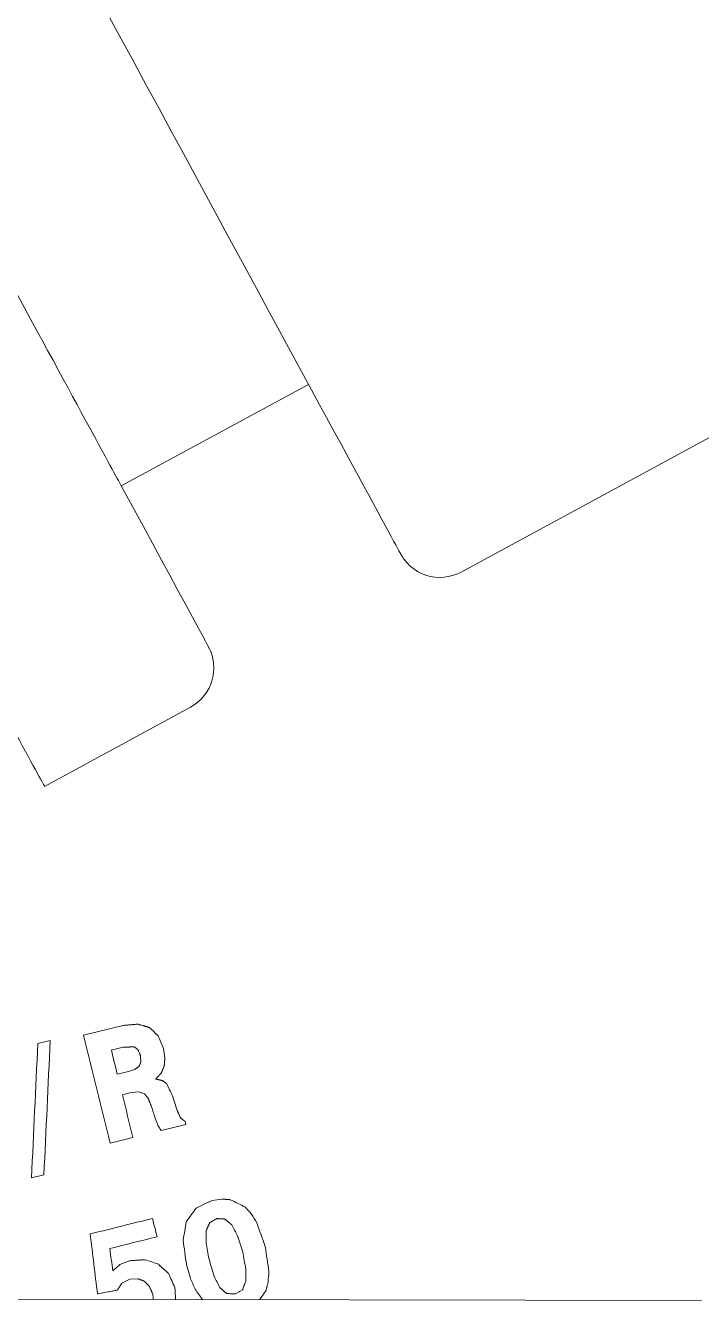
# Model space of a CAD drawing. Extents: x 766778 to 845620, y 133762 to 209800.
# Drawn here: x 784220 to 784250.4, y 191135.9 to 191193.3 of the extents above; entities that cross this region are included whole.
import ezdxf

# ---------------------------------------------------------------- set-up
doc = ezdxf.new("R2010")
doc.units = 0
doc.header["$MEASUREMENT"] = 0
doc.layers.get('0').update_dxf_attribs({"color": 1, "linetype": 'CONTINUOUS'})
doc.layers.add('LA-4748_SHOWN', color=2, linetype='CONTINUOUS', lineweight=53)

# ---------------------------------------------------------------- blocks, each defined once
blk = doc.blocks.new('ENGINE')
at = {"layer": 'LA-4748_SHOWN', "color": 252, "lineweight": 5}
for p, q in [((943250.17, 205899.438), (943191.153, 205867.722)), ((943175.935, 205891.787), (943175.347, 205892.88)), ((943176.511, 205890.716), (943175.935, 205891.787)), ((943177.076, 205889.665), (943176.511, 205890.716)), ((943177.63, 205888.635), (943177.076, 205889.665)), ((943178.173, 205887.624), (943177.63, 205888.635)), ((943178.705, 205886.635), (943178.173, 205887.624)), ((943179.226, 205885.667), (943178.705, 205886.635)), ((943179.734, 205884.721), (943179.226, 205885.667)), ((943180.231, 205883.798), (943179.734, 205884.721)), ((943180.714, 205882.898), (943180.231, 205883.798)), ((943181.185, 205882.023), (943180.714, 205882.898)), ((943181.643, 205881.172), (943181.185, 205882.023)), ((943182.087, 205880.346), (943181.643, 205881.172)), ((943182.517, 205879.546), (943182.087, 205880.346)), ((943182.933, 205878.773), (943182.517, 205879.546)), ((943183.335, 205878.026), (943182.933, 205878.773)), ((943183.721, 205877.307), (943183.335, 205878.026)), ((943184.094, 205876.615), (943183.721, 205877.307)), ((943175.869, 205871.655), (943184.319, 205876.196)), ((943184.452, 205875.95), (943184.094, 205876.615)), ((943184.796, 205875.31), (943184.452, 205875.95)), ((943185.125, 205874.698), (943184.796, 205875.31)), ((943185.44, 205874.113), (943185.125, 205874.698)), ((943185.74, 205873.555), (943185.44, 205874.113)), ((943186.025, 205873.025), (943185.74, 205873.555)), ((943186.295, 205872.524), (943186.025, 205873.025)), ((943186.55, 205872.051), (943186.295, 205872.524)), ((943186.789, 205871.607), (943186.55, 205872.051)), ((943175.874, 205871.662), (943176.376, 205870.728)), ((943187.012, 205871.192), (943186.789, 205871.607)), ((943187.22, 205870.806), (943187.012, 205871.192)), ((943176.376, 205870.728), (943176.844, 205869.856)), ((943187.411, 205870.451), (943187.22, 205870.806)), ((943187.586, 205870.125), (943187.411, 205870.451)), ((943176.844, 205869.856), (943177.278, 205869.048)), ((943187.745, 205869.83), (943187.586, 205870.125)), ((943187.888, 205869.566), (943187.745, 205869.83)), ((943188.014, 205869.332), (943187.888, 205869.566)), ((943188.124, 205869.127), (943188.014, 205869.332)), ((943177.278, 205869.048), (943177.677, 205868.303)), ((943188.219, 205868.952), (943188.124, 205869.127)), ((943188.297, 205868.807), (943188.219, 205868.952)), ((943188.359, 205868.692), (943188.297, 205868.807)), ((943188.406, 205868.606), (943188.359, 205868.692)), ((943188.439, 205868.546), (943188.406, 205868.606)), ((943177.677, 205868.303), (943178.043, 205867.621)), ((943188.452, 205868.522), (943188.439, 205868.546)), ((943188.461, 205868.505), (943188.452, 205868.522)), ((943188.481, 205868.471), (943188.461, 205868.505)), ((943188.513, 205868.418), (943188.481, 205868.471)), ((943188.548, 205868.364), (943188.513, 205868.418)), ((943188.599, 205868.292), (943188.548, 205868.364)), ((943188.725, 205868.139), (943188.599, 205868.292)), ((943188.869, 205867.996), (943188.725, 205868.139)), ((943178.043, 205867.621), (943178.375, 205867.003)), ((943189.027, 205867.868), (943188.869, 205867.996)), ((943189.198, 205867.756), (943189.027, 205867.868)), ((943189.379, 205867.662), (943189.198, 205867.756)), ((943189.569, 205867.587), (943189.379, 205867.662)), ((943189.766, 205867.532), (943189.569, 205867.587)), ((943189.967, 205867.498), (943189.766, 205867.532)), ((943190.171, 205867.484), (943189.967, 205867.498)), ((943190.375, 205867.491), (943190.171, 205867.484)), ((943190.577, 205867.518), (943190.375, 205867.491)), ((943190.775, 205867.566), (943190.577, 205867.518)), ((943190.968, 205867.634), (943190.775, 205867.566)), ((943191.153, 205867.722), (943190.968, 205867.634)), ((943178.375, 205867.003), (943178.673, 205866.448)), ((943178.673, 205866.448), (943178.936, 205865.958)), ((943178.936, 205865.958), (943179.163, 205865.532)), ((943179.163, 205865.532), (943179.356, 205865.173)), ((943179.356, 205865.173), (943179.513, 205864.88)), ((943179.513, 205864.88), (943179.634, 205864.653)), ((943179.634, 205864.653), (943179.719, 205864.494)), ((943179.719, 205864.494), (943179.771, 205864.397)), ((943179.771, 205864.397), (943179.792, 205864.356)), ((943179.792, 205864.356), (943179.805, 205864.33)), ((943179.805, 205864.33), (943179.818, 205864.303)), ((943179.818, 205864.303), (943179.844, 205864.245)), ((943179.844, 205864.245), (943179.889, 205864.135)), ((943179.889, 205864.135), (943179.934, 205863.998)), ((943179.934, 205863.998), (943179.996, 205863.704)), ((943179.996, 205863.704), (943180.013, 205863.404)), ((943179.984, 205863.103), (943179.91, 205862.81)), ((943180.013, 205863.404), (943179.984, 205863.103)), ((943179.636, 205862.273), (943179.441, 205862.042)), ((943179.794, 205862.531), (943179.636, 205862.273)), ((943179.91, 205862.81), (943179.794, 205862.531)), ((943179.214, 205861.843), (943178.96, 205861.68)), ((943179.441, 205862.042), (943179.214, 205861.843)), ((943172.37, 205858.139), (943178.96, 205861.68)), ((943174.089, 205846.928), (943175.867, 205847.361)), ((943175.867, 205847.361), (943175.922, 205847.366)), ((943175.95, 205847.368), (943175.922, 205847.366)), ((943175.95, 205847.368), (943176.087, 205847.38)), ((943176.115, 205847.383), (943176.087, 205847.38)), ((943176.115, 205847.383), (943176.253, 205847.395)), ((943176.28, 205847.397), (943176.253, 205847.395)), ((943176.28, 205847.397), (943176.418, 205847.409)), ((943176.445, 205847.411), (943176.418, 205847.409)), ((943176.445, 205847.411), (943176.528, 205847.418)), ((943176.528, 205847.418), (943176.55, 205847.412)), ((943176.55, 205847.412), (943176.572, 205847.406)), ((943176.572, 205847.406), (943176.594, 205847.399)), ((943176.594, 205847.399), (943176.615, 205847.393)), ((943176.615, 205847.393), (943176.659, 205847.38)), ((943176.659, 205847.38), (943176.68, 205847.374)), ((943176.68, 205847.374), (943176.702, 205847.368)), ((943176.702, 205847.368), (943176.724, 205847.361)), ((943176.724, 205847.361), (943176.746, 205847.355)), ((943176.746, 205847.355), (943176.768, 205847.349)), ((943176.768, 205847.349), (943176.79, 205847.342)), ((943176.79, 205847.342), (943176.812, 205847.336)), ((943176.812, 205847.336), (943176.834, 205847.329)), ((943176.834, 205847.329), (943176.856, 205847.323)), ((943176.856, 205847.323), (943176.878, 205847.317)), ((943176.878, 205847.317), (943176.9, 205847.31)), ((943176.9, 205847.31), (943176.922, 205847.304)), ((943176.922, 205847.304), (943176.944, 205847.297)), ((943176.944, 205847.297), (943176.966, 205847.291)), ((943176.966, 205847.291), (943176.988, 205847.285)), ((943176.988, 205847.285), (943177.01, 205847.278)), ((943177.01, 205847.278), (943177.032, 205847.272)), ((943177.032, 205847.272), (943177.055, 205847.265)), ((943172.027, 205846.566), (943172.587, 205846.703)), ((943175.875, 205846.384), (943175.336, 205846.253)), ((943175.875, 205846.384), (943175.896, 205846.385)), ((943175.896, 205846.385), (943175.917, 205846.385)), ((943175.917, 205846.385), (943175.938, 205846.386)), ((943175.938, 205846.386), (943175.959, 205846.386)), ((943175.959, 205846.386), (943175.98, 205846.387)), ((943175.98, 205846.387), (943176.001, 205846.387)), ((943176.001, 205846.387), (943176.022, 205846.388)), ((943176.022, 205846.388), (943176.043, 205846.388)), ((943176.043, 205846.388), (943176.063, 205846.388)), ((943176.063, 205846.388), (943176.084, 205846.389)), ((943176.084, 205846.389), (943176.105, 205846.389)), ((943176.105, 205846.389), (943176.126, 205846.39)), ((943176.126, 205846.39), (943176.147, 205846.39)), ((943176.147, 205846.39), (943176.168, 205846.391)), ((943176.168, 205846.391), (943176.189, 205846.391)), ((943176.189, 205846.391), (943176.21, 205846.392)), ((943176.21, 205846.392), (943176.231, 205846.392)), ((943176.231, 205846.392), (943176.252, 205846.393)), ((943176.252, 205846.393), (943176.272, 205846.393)), ((943176.272, 205846.393), (943176.293, 205846.394)), ((943176.293, 205846.394), (943176.314, 205846.394)), ((943176.314, 205846.394), (943176.335, 205846.394)), ((943176.335, 205846.394), (943176.356, 205846.395)), ((943176.356, 205846.395), (943176.377, 205846.395)), ((943176.384, 205846.39), (943176.377, 205846.395)), ((943176.39, 205846.384), (943176.384, 205846.39)), ((943176.397, 205846.379), (943176.39, 205846.384)), ((943176.403, 205846.373), (943176.397, 205846.379)), ((943176.41, 205846.368), (943176.403, 205846.373)), ((943176.416, 205846.363), (943176.41, 205846.368)), ((943176.423, 205846.357), (943176.416, 205846.363)), ((943176.429, 205846.352), (943176.423, 205846.357)), ((943176.436, 205846.346), (943176.429, 205846.352)), ((943176.442, 205846.341), (943176.436, 205846.346)), ((943176.449, 205846.335), (943176.442, 205846.341)), ((943176.455, 205846.33), (943176.449, 205846.335)), ((943176.462, 205846.324), (943176.455, 205846.33)), ((943176.462, 205846.324), (943176.482, 205846.308)), ((943176.488, 205846.302), (943176.482, 205846.308)), ((943176.495, 205846.297), (943176.488, 205846.302)), ((943176.502, 205846.291), (943176.495, 205846.297)), ((943176.508, 205846.286), (943176.502, 205846.291)), ((943176.515, 205846.28), (943176.508, 205846.286)), ((943176.522, 205846.275), (943176.515, 205846.28)), ((943176.528, 205846.269), (943176.522, 205846.275)), ((943176.535, 205846.263), (943176.528, 205846.269)), ((943176.535, 205846.263), (943176.54, 205846.253)), ((943176.54, 205846.253), (943176.544, 205846.243)), ((943176.544, 205846.243), (943176.548, 205846.233)), ((943176.548, 205846.233), (943176.553, 205846.223)), ((943176.553, 205846.223), (943176.561, 205846.203)), ((943176.561, 205846.203), (943176.565, 205846.193)), ((943176.565, 205846.193), (943176.57, 205846.183)), ((943176.57, 205846.183), (943176.574, 205846.173)), ((943176.574, 205846.173), (943176.6, 205846.112)), ((943176.6, 205846.112), (943176.604, 205846.102)), ((943176.604, 205846.102), (943176.608, 205846.092)), ((943176.608, 205846.092), (943176.613, 205846.082)), ((943176.613, 205846.082), (943176.617, 205846.072)), ((943176.617, 205846.072), (943176.621, 205846.062)), ((943176.621, 205846.062), (943176.626, 205846.052)), ((943176.625, 205845.622), (943176.629, 205845.631)), ((943176.626, 205846.052), (943176.63, 205846.042)), ((943176.629, 205845.631), (943176.632, 205845.639)), ((943176.63, 205846.042), (943176.634, 205846.032)), ((943176.632, 205845.639), (943176.639, 205845.656)), ((943176.634, 205846.032), (943176.639, 205846.022)), ((943176.639, 205846.022), (943176.64, 205846.009)), ((943176.639, 205845.656), (943176.642, 205845.665)), ((943176.64, 205846.009), (943176.641, 205845.996)), ((943176.641, 205845.996), (943176.642, 205845.984)), ((943176.642, 205845.984), (943176.643, 205845.972)), ((943176.642, 205845.665), (943176.646, 205845.673)), ((943176.643, 205845.972), (943176.647, 205845.935)), ((943176.646, 205845.673), (943176.649, 205845.682)), ((943176.647, 205845.935), (943176.648, 205845.923)), ((943176.648, 205845.923), (943176.649, 205845.91)), ((943176.649, 205845.91), (943176.65, 205845.898)), ((943176.649, 205845.682), (943176.653, 205845.69)), ((943176.65, 205845.898), (943176.651, 205845.885)), ((943176.651, 205845.885), (943176.653, 205845.873)), ((943176.653, 205845.873), (943176.654, 205845.861)), ((943176.653, 205845.69), (943176.656, 205845.699)), ((943176.654, 205845.861), (943176.655, 205845.848)), ((943176.655, 205845.848), (943176.656, 205845.836)), ((943176.656, 205845.836), (943176.657, 205845.823)), ((943176.656, 205845.699), (943176.66, 205845.707)), ((943176.657, 205845.823), (943176.662, 205845.774)), ((943176.66, 205845.707), (943176.663, 205845.716)), ((943176.662, 205845.774), (943176.663, 205845.762)), ((943176.663, 205845.762), (943176.664, 205845.75)), ((943176.663, 205845.716), (943176.667, 205845.724)), ((943176.664, 205845.75), (943176.665, 205845.737)), ((943176.665, 205845.737), (943176.667, 205845.724)), ((943177.721, 205845.589), (943177.724, 205845.634)), ((943177.724, 205845.634), (943177.726, 205845.649)), ((943177.726, 205845.649), (943177.727, 205845.664)), ((943177.727, 205845.664), (943177.728, 205845.679)), ((943177.728, 205845.679), (943177.729, 205845.694)), ((943177.729, 205845.694), (943177.732, 205845.725)), ((943177.732, 205845.725), (943177.733, 205845.74)), ((943177.733, 205845.74), (943177.734, 205845.755)), ((943177.734, 205845.755), (943177.736, 205845.77)), ((943177.736, 205845.77), (943177.739, 205845.815)), ((943177.739, 205845.815), (943177.741, 205845.83)), ((943177.741, 205845.83), (943177.742, 205845.845)), ((943177.742, 205845.845), (943177.743, 205845.86)), ((943177.743, 205845.86), (943177.744, 205845.876)), ((943177.744, 205845.876), (943177.746, 205845.891)), ((943175.601, 205845.168), (943176.105, 205845.291)), ((943176.105, 205845.291), (943176.394, 205845.384)), ((943176.394, 205845.384), (943176.402, 205845.389)), ((943176.402, 205845.389), (943176.41, 205845.395)), ((943176.41, 205845.395), (943176.417, 205845.4)), ((943176.417, 205845.4), (943176.425, 205845.406)), ((943176.425, 205845.406), (943176.433, 205845.412)), ((943176.433, 205845.412), (943176.441, 205845.417)), ((943176.441, 205845.417), (943176.457, 205845.429)), ((943176.457, 205845.429), (943176.465, 205845.434)), ((943176.465, 205845.434), (943176.473, 205845.44)), ((943176.473, 205845.44), (943176.481, 205845.445)), ((943176.481, 205845.445), (943176.488, 205845.451)), ((943176.488, 205845.451), (943176.496, 205845.457)), ((943176.496, 205845.457), (943176.504, 205845.462)), ((943176.504, 205845.462), (943176.512, 205845.468)), ((943176.512, 205845.468), (943176.52, 205845.474)), ((943176.52, 205845.474), (943176.528, 205845.479)), ((943176.528, 205845.479), (943176.536, 205845.485)), ((943176.536, 205845.485), (943176.544, 205845.491)), ((943176.544, 205845.491), (943176.552, 205845.496)), ((943176.552, 205845.496), (943176.56, 205845.502)), ((943176.56, 205845.502), (943176.567, 205845.507)), ((943176.567, 205845.507), (943176.575, 205845.513)), ((943176.575, 205845.513), (943176.583, 205845.519)), ((943176.583, 205845.519), (943176.587, 205845.527)), ((943176.587, 205845.527), (943176.594, 205845.545)), ((943176.594, 205845.545), (943176.597, 205845.553)), ((943176.597, 205845.553), (943176.601, 205845.562)), ((943176.601, 205845.562), (943176.604, 205845.571)), ((943176.604, 205845.571), (943176.618, 205845.605)), ((943176.618, 205845.605), (943176.622, 205845.614)), ((943176.622, 205845.614), (943176.625, 205845.622)), ((943177.424, 205845.045), (943177.465, 205845.09)), ((943177.465, 205845.09), (943177.486, 205845.112)), ((943177.496, 205845.124), (943177.486, 205845.112)), ((943177.506, 205845.135), (943177.496, 205845.124)), ((943177.516, 205845.146), (943177.506, 205845.135)), ((943177.516, 205845.146), (943177.577, 205845.212)), ((943177.583, 205845.226), (943177.577, 205845.212)), ((943177.589, 205845.239), (943177.583, 205845.226)), ((943177.595, 205845.252), (943177.589, 205845.239)), ((943177.601, 205845.266), (943177.595, 205845.252)), ((943177.601, 205845.266), (943177.612, 205845.292)), ((943177.618, 205845.305), (943177.612, 205845.292)), ((943177.624, 205845.318), (943177.618, 205845.305)), ((943177.63, 205845.331), (943177.624, 205845.318)), ((943177.63, 205845.331), (943177.641, 205845.358)), ((943177.641, 205845.358), (943177.653, 205845.384)), ((943177.658, 205845.397), (943177.653, 205845.384)), ((943177.658, 205845.397), (943177.67, 205845.423)), ((943177.676, 205845.436), (943177.67, 205845.423)), ((943177.681, 205845.449), (943177.676, 205845.436)), ((943177.681, 205845.449), (943177.693, 205845.475)), ((943177.693, 205845.475), (943177.704, 205845.502)), ((943177.71, 205845.515), (943177.704, 205845.502)), ((943177.716, 205845.528), (943177.71, 205845.515)), ((943177.716, 205845.528), (943177.717, 205845.543)), ((943177.717, 205845.543), (943177.718, 205845.558)), ((943177.718, 205845.558), (943177.719, 205845.574)), ((943177.719, 205845.574), (943177.721, 205845.589)), ((943177.342, 205844.956), (943177.331, 205844.945)), ((943177.331, 205844.945), (943177.356, 205844.939)), ((943177.352, 205844.967), (943177.342, 205844.956)), ((943177.362, 205844.978), (943177.352, 205844.967)), ((943177.369, 205844.936), (943177.356, 205844.939)), ((943177.373, 205844.99), (943177.362, 205844.978)), ((943177.381, 205844.933), (943177.369, 205844.936)), ((943177.383, 205845.001), (943177.373, 205844.99)), ((943177.393, 205844.93), (943177.381, 205844.933)), ((943177.393, 205845.012), (943177.383, 205845.001)), ((943177.393, 205845.012), (943177.424, 205845.045)), ((943177.406, 205844.928), (943177.393, 205844.93)), ((943177.418, 205844.925), (943177.406, 205844.928)), ((943177.431, 205844.922), (943177.418, 205844.925)), ((943177.443, 205844.919), (943177.431, 205844.922)), ((943177.456, 205844.916), (943177.443, 205844.919)), ((943177.468, 205844.913), (943177.456, 205844.916)), ((943177.48, 205844.911), (943177.468, 205844.913)), ((943177.493, 205844.908), (943177.48, 205844.911)), ((943177.493, 205844.908), (943177.518, 205844.902)), ((943177.53, 205844.899), (943177.518, 205844.902)), ((943177.543, 205844.896), (943177.53, 205844.899)), ((943177.555, 205844.894), (943177.543, 205844.896)), ((943177.567, 205844.891), (943177.555, 205844.894)), ((943177.58, 205844.888), (943177.567, 205844.891)), ((943177.592, 205844.885), (943177.58, 205844.888)), ((943177.605, 205844.882), (943177.592, 205844.885)), ((943177.617, 205844.879), (943177.605, 205844.882)), ((943177.63, 205844.876), (943177.617, 205844.879)), ((943177.63, 205844.876), (943177.638, 205844.87)), ((943177.638, 205844.87), (943177.646, 205844.864)), ((943177.646, 205844.864), (943177.655, 205844.858)), ((943177.655, 205844.858), (943177.663, 205844.851)), ((943177.663, 205844.851), (943177.671, 205844.845)), ((943177.671, 205844.845), (943177.679, 205844.839)), ((943177.679, 205844.839), (943177.687, 205844.833)), ((943177.687, 205844.833), (943177.696, 205844.827)), ((943177.696, 205844.827), (943177.704, 205844.82)), ((943177.704, 205844.82), (943177.712, 205844.814)), ((943177.712, 205844.814), (943177.721, 205844.808)), ((943177.721, 205844.808), (943177.729, 205844.801)), ((943177.729, 205844.801), (943177.737, 205844.795)), ((943177.737, 205844.795), (943177.746, 205844.789)), ((943177.746, 205844.789), (943177.754, 205844.782)), ((943177.754, 205844.782), (943177.762, 205844.776)), ((943177.762, 205844.776), (943177.771, 205844.77)), ((943177.771, 205844.77), (943177.779, 205844.763)), ((943177.779, 205844.763), (943177.787, 205844.757)), ((943177.787, 205844.757), (943177.796, 205844.751)), ((943177.796, 205844.751), (943177.804, 205844.744)), ((943177.804, 205844.744), (943177.812, 205844.738)), ((943177.812, 205844.738), (943177.821, 205844.732)), ((943177.821, 205844.732), (943177.83, 205844.725)), ((943176.162, 205844.326), (943175.826, 205844.244)), ((943176.552, 205844.369), (943176.162, 205844.326)), ((943176.552, 205844.369), (943176.674, 205844.331)), ((943176.674, 205844.331), (943176.685, 205844.327)), ((943176.685, 205844.327), (943176.696, 205844.324)), ((943176.696, 205844.324), (943176.817, 205844.285)), ((943176.817, 205844.285), (943176.824, 205844.276)), ((943176.824, 205844.276), (943176.832, 205844.267)), ((943176.832, 205844.267), (943176.839, 205844.259)), ((943176.839, 205844.259), (943176.846, 205844.25)), ((943176.846, 205844.25), (943176.853, 205844.241)), ((943176.853, 205844.241), (943176.86, 205844.233)), ((943176.86, 205844.233), (943176.867, 205844.224)), ((943176.867, 205844.224), (943176.874, 205844.215)), ((943176.874, 205844.215), (943176.881, 205844.206)), ((943176.881, 205844.206), (943176.888, 205844.198)), ((943176.888, 205844.198), (943176.916, 205844.162)), ((943176.916, 205844.162), (943176.923, 205844.154)), ((943176.923, 205844.154), (943176.93, 205844.145)), ((943176.93, 205844.145), (943176.937, 205844.136)), ((943176.937, 205844.136), (943176.944, 205844.128)), ((943176.944, 205844.128), (943176.951, 205844.119)), ((943176.951, 205844.119), (943176.958, 205844.11)), ((943176.958, 205844.11), (943176.966, 205844.101)), ((943176.966, 205844.101), (943176.973, 205844.093)), ((943176.973, 205844.093), (943176.98, 205844.084)), ((943176.98, 205844.084), (943176.987, 205844.075)), ((943176.987, 205844.075), (943176.993, 205844.06)), ((943176.993, 205844.06), (943176.998, 205844.046)), ((943176.998, 205844.046), (943177.004, 205844.033)), ((943177.004, 205844.033), (943177.01, 205844.019)), ((943177.01, 205844.019), (943177.02, 205843.992)), ((943177.02, 205843.992), (943177.026, 205843.978)), ((943177.026, 205843.978), (943177.031, 205843.964)), ((943177.031, 205843.964), (943177.037, 205843.951)), ((943177.037, 205843.951), (943177.042, 205843.937)), ((943177.042, 205843.937), (943177.048, 205843.923)), ((943177.048, 205843.923), (943177.053, 205843.909)), ((943177.053, 205843.909), (943177.059, 205843.895)), ((943177.059, 205843.895), (943177.065, 205843.881)), ((943177.065, 205843.881), (943177.07, 205843.868)), ((943177.07, 205843.868), (943177.076, 205843.854)), ((943177.076, 205843.854), (943177.081, 205843.84)), ((943177.081, 205843.84), (943177.092, 205843.813)), ((943177.092, 205843.813), (943177.097, 205843.8)), ((943177.097, 205843.8), (943177.103, 205843.786)), ((943177.103, 205843.786), (943177.108, 205843.772)), ((943177.108, 205843.772), (943177.114, 205843.758)), ((943177.114, 205843.758), (943177.12, 205843.744)), ((943178.289, 205843.539), (943178.295, 205843.525)), ((943178.295, 205843.525), (943178.301, 205843.511)), ((943178.301, 205843.511), (943178.307, 205843.496)), ((943178.307, 205843.496), (943178.313, 205843.482)), ((943178.313, 205843.482), (943178.325, 205843.453)), ((943178.325, 205843.453), (943178.331, 205843.439)), ((943178.331, 205843.439), (943178.337, 205843.425)), ((943178.337, 205843.425), (943178.343, 205843.411)), ((943178.343, 205843.411), (943178.355, 205843.382)), ((943178.355, 205843.382), (943178.361, 205843.368)), ((943178.361, 205843.368), (943178.373, 205843.339)), ((943178.373, 205843.339), (943178.379, 205843.325)), ((943177.415, 205842.866), (943177.421, 205842.856)), ((943177.421, 205842.856), (943177.428, 205842.846)), ((943177.428, 205842.846), (943177.434, 205842.836)), ((943177.434, 205842.836), (943177.44, 205842.826)), ((943177.44, 205842.826), (943177.446, 205842.816)), ((943177.446, 205842.816), (943177.452, 205842.806)), ((943177.452, 205842.806), (943177.458, 205842.797)), ((943177.458, 205842.797), (943177.464, 205842.787)), ((943177.464, 205842.787), (943177.47, 205842.777)), ((943177.47, 205842.777), (943177.476, 205842.767)), ((943177.476, 205842.767), (943177.483, 205842.757)), ((943177.483, 205842.757), (943177.489, 205842.747)), ((943178.675, 205842.899), (943177.562, 205842.628)), ((943178.379, 205843.325), (943178.385, 205843.31)), ((943178.385, 205843.31), (943178.391, 205843.296)), ((943178.391, 205843.296), (943178.402, 205843.268)), ((943178.402, 205843.268), (943178.408, 205843.253)), ((943178.408, 205843.253), (943178.426, 205843.21)), ((943178.426, 205843.21), (943178.432, 205843.196)), ((943178.432, 205843.196), (943178.441, 205843.189)), ((943178.441, 205843.189), (943178.45, 205843.182)), ((943178.45, 205843.182), (943178.459, 205843.175)), ((943178.459, 205843.175), (943178.467, 205843.169)), ((943178.467, 205843.169), (943178.476, 205843.162)), ((943178.476, 205843.162), (943178.484, 205843.155)), ((943178.484, 205843.155), (943178.493, 205843.149)), ((943178.493, 205843.149), (943178.502, 205843.142)), ((943178.502, 205843.142), (943178.51, 205843.135)), ((943178.51, 205843.135), (943178.519, 205843.128)), ((943178.519, 205843.128), (943178.528, 205843.122)), ((943178.528, 205843.122), (943178.537, 205843.115)), ((943178.537, 205843.115), (943178.545, 205843.108)), ((943178.545, 205843.108), (943178.554, 205843.101)), ((943178.554, 205843.101), (943178.563, 205843.094)), ((943178.563, 205843.094), (943178.572, 205843.087)), ((943178.572, 205843.087), (943178.581, 205843.081)), ((943178.581, 205843.081), (943178.589, 205843.074)), ((943178.589, 205843.074), (943178.598, 205843.067)), ((943178.598, 205843.067), (943178.607, 205843.06)), ((943178.607, 205843.06), (943178.616, 205843.053)), ((943178.616, 205843.053), (943178.625, 205843.046)), ((943178.625, 205843.046), (943178.634, 205843.039)), ((943178.634, 205843.039), (943178.643, 205843.032)), ((943176.295, 205842.319), (943175.273, 205842.07)), ((943177.489, 205842.747), (943177.495, 205842.737)), ((943177.495, 205842.737), (943177.501, 205842.727)), ((943177.501, 205842.727), (943177.507, 205842.717)), ((943177.507, 205842.717), (943177.513, 205842.707)), ((943177.513, 205842.707), (943177.519, 205842.698)), ((943177.519, 205842.698), (943177.525, 205842.688)), ((943177.525, 205842.688), (943177.531, 205842.678)), ((943177.531, 205842.678), (943177.537, 205842.668)), ((943177.537, 205842.668), (943177.543, 205842.658)), ((943177.543, 205842.658), (943177.55, 205842.648)), ((943177.55, 205842.648), (943177.556, 205842.638)), ((943177.556, 205842.638), (943177.562, 205842.628)), ((943172.282, 205840.651), (943171.722, 205840.515)), ((943179.493, 205839.298), (943179.524, 205839.313)), ((943179.524, 205839.313), (943179.554, 205839.327)), ((943179.554, 205839.327), (943179.585, 205839.342)), ((943179.585, 205839.342), (943179.615, 205839.356)), ((943179.615, 205839.356), (943179.676, 205839.385)), ((943179.676, 205839.385), (943179.707, 205839.4)), ((943179.707, 205839.4), (943179.737, 205839.414)), ((943179.737, 205839.414), (943179.767, 205839.429)), ((943179.767, 205839.429), (943179.798, 205839.444)), ((943179.798, 205839.444), (943179.859, 205839.473)), ((943179.859, 205839.473), (943180.282, 205839.531)), ((943180.282, 205839.531), (943180.298, 205839.53)), ((943180.298, 205839.53), (943180.314, 205839.529)), ((943180.314, 205839.529), (943180.33, 205839.527)), ((943180.33, 205839.527), (943180.346, 205839.526)), ((943180.346, 205839.526), (943180.363, 205839.525)), ((943180.363, 205839.525), (943180.379, 205839.523)), ((943180.379, 205839.523), (943180.395, 205839.522)), ((943180.395, 205839.522), (943180.411, 205839.521)), ((943180.411, 205839.521), (943180.427, 205839.519)), ((943180.427, 205839.519), (943180.443, 205839.518)), ((943180.443, 205839.518), (943180.459, 205839.517)), ((943180.459, 205839.517), (943180.475, 205839.515)), ((943180.475, 205839.515), (943180.491, 205839.514)), ((943180.491, 205839.514), (943180.523, 205839.511)), ((943180.523, 205839.511), (943180.539, 205839.51)), ((943180.539, 205839.51), (943180.556, 205839.509)), ((943180.556, 205839.509), (943180.572, 205839.507)), ((943180.572, 205839.507), (943180.588, 205839.506)), ((943180.588, 205839.506), (943180.604, 205839.505)), ((943180.604, 205839.505), (943180.62, 205839.503)), ((943180.62, 205839.503), (943180.636, 205839.502)), ((943180.636, 205839.502), (943180.652, 205839.501)), ((943180.652, 205839.501), (943180.668, 205839.499)), ((943179.128, 205839.124), (943179.159, 205839.138)), ((943179.159, 205839.138), (943179.189, 205839.153)), ((943179.189, 205839.153), (943179.219, 205839.167)), ((943179.219, 205839.167), (943179.25, 205839.182)), ((943179.25, 205839.182), (943179.311, 205839.211)), ((943179.311, 205839.211), (943179.341, 205839.226)), ((943179.341, 205839.226), (943179.372, 205839.24)), ((943179.372, 205839.24), (943179.402, 205839.255)), ((943179.402, 205839.255), (943179.432, 205839.269)), ((943179.432, 205839.269), (943179.463, 205839.284)), ((943179.463, 205839.284), (943179.493, 205839.298)), ((943181.335, 205839.165), (943181.358, 205839.139)), ((943181.358, 205839.139), (943181.37, 205839.126)), ((943181.37, 205839.126), (943181.393, 205839.1)), ((943181.393, 205839.1), (943181.404, 205839.087)), ((943181.404, 205839.087), (943181.427, 205839.061)), ((943181.427, 205839.061), (943181.439, 205839.049)), ((943181.439, 205839.049), (943181.45, 205839.036)), ((943181.45, 205839.036), (943181.462, 205839.023)), ((943181.462, 205839.023), (943181.473, 205839.01)), ((943181.473, 205839.01), (943181.485, 205838.997)), ((943181.485, 205838.997), (943181.496, 205838.984)), ((943181.496, 205838.984), (943181.519, 205838.958)), ((943181.519, 205838.958), (943181.531, 205838.945)), ((943181.531, 205838.945), (943181.542, 205838.932)), ((943181.542, 205838.932), (943181.554, 205838.919)), ((943181.554, 205838.919), (943181.588, 205838.88)), ((943181.588, 205838.88), (943181.6, 205838.867)), ((943181.6, 205838.867), (943181.611, 205838.854)), ((943179.596, 205838.151), (943179.609, 205838.181)), ((943179.616, 205838.195), (943179.609, 205838.181)), ((943179.622, 205838.21), (943179.616, 205838.195)), ((943179.629, 205838.225), (943179.622, 205838.21)), ((943179.636, 205838.24), (943179.629, 205838.225)), ((943179.642, 205838.255), (943179.636, 205838.24)), ((943179.649, 205838.27), (943179.642, 205838.255)), ((943179.655, 205838.285), (943179.649, 205838.27)), ((943179.662, 205838.3), (943179.655, 205838.285)), ((943179.668, 205838.314), (943179.662, 205838.3)), ((943179.675, 205838.329), (943179.668, 205838.314)), ((943179.682, 205838.344), (943179.675, 205838.329)), ((943179.688, 205838.359), (943179.682, 205838.344)), ((943179.695, 205838.374), (943179.688, 205838.359)), ((943179.701, 205838.389), (943179.695, 205838.374)), ((943179.708, 205838.404), (943179.701, 205838.389)), ((943179.714, 205838.419), (943179.708, 205838.404)), ((943179.721, 205838.434), (943179.714, 205838.419)), ((943179.728, 205838.448), (943179.721, 205838.434)), ((943179.734, 205838.463), (943179.728, 205838.448)), ((943179.747, 205838.471), (943179.734, 205838.463)), ((943179.761, 205838.479), (943179.747, 205838.471)), ((943179.774, 205838.487), (943179.761, 205838.479)), ((943179.787, 205838.495), (943179.774, 205838.487)), ((943179.787, 205838.495), (943179.813, 205838.51)), ((943179.827, 205838.518), (943179.813, 205838.51)), ((943179.827, 205838.518), (943179.88, 205838.55)), ((943179.893, 205838.558), (943179.88, 205838.55)), ((943179.906, 205838.565), (943179.893, 205838.558)), ((943179.906, 205838.565), (943179.959, 205838.597)), ((943179.972, 205838.605), (943179.959, 205838.597)), ((943179.972, 205838.605), (943180.012, 205838.628)), ((943180.025, 205838.636), (943180.012, 205838.628)), ((943180.038, 205838.644), (943180.025, 205838.636)), ((943180.052, 205838.652), (943180.038, 205838.644)), ((943180.067, 205838.651), (943180.052, 205838.652)), ((943180.082, 205838.65), (943180.067, 205838.651)), ((943180.098, 205838.649), (943180.082, 205838.65)), ((943180.113, 205838.648), (943180.098, 205838.649)), ((943180.128, 205838.647), (943180.113, 205838.648)), ((943180.144, 205838.647), (943180.128, 205838.647)), ((943180.159, 205838.646), (943180.144, 205838.647)), ((943180.174, 205838.645), (943180.159, 205838.646)), ((943180.19, 205838.644), (943180.174, 205838.645)), ((943180.205, 205838.643), (943180.19, 205838.644)), ((943180.22, 205838.642), (943180.205, 205838.643)), ((943180.236, 205838.641), (943180.22, 205838.642)), ((943180.251, 205838.64), (943180.236, 205838.641)), ((943180.267, 205838.639), (943180.251, 205838.64)), ((943180.282, 205838.639), (943180.267, 205838.639)), ((943180.297, 205838.638), (943180.282, 205838.639)), ((943180.313, 205838.637), (943180.297, 205838.638)), ((943180.328, 205838.636), (943180.313, 205838.637)), ((943180.343, 205838.635), (943180.328, 205838.636)), ((943180.359, 205838.634), (943180.343, 205838.635)), ((943180.374, 205838.633), (943180.359, 205838.634)), ((943180.389, 205838.632), (943180.374, 205838.633)), ((943180.405, 205838.631), (943180.389, 205838.632)), ((943180.42, 205838.631), (943180.405, 205838.631)), ((943180.433, 205838.62), (943180.42, 205838.631)), ((943180.446, 205838.609), (943180.433, 205838.62)), ((943180.459, 205838.598), (943180.446, 205838.609)), ((943180.471, 205838.587), (943180.459, 205838.598)), ((943180.484, 205838.577), (943180.471, 205838.587)), ((943180.497, 205838.566), (943180.484, 205838.577)), ((943180.51, 205838.555), (943180.497, 205838.566)), ((943180.523, 205838.544), (943180.51, 205838.555)), ((943180.536, 205838.534), (943180.523, 205838.544)), ((943180.548, 205838.523), (943180.536, 205838.534)), ((943180.561, 205838.512), (943180.548, 205838.523)), ((943180.574, 205838.501), (943180.561, 205838.512)), ((943180.587, 205838.49), (943180.574, 205838.501)), ((943180.6, 205838.48), (943180.587, 205838.49)), ((943180.613, 205838.469), (943180.6, 205838.48)), ((943180.625, 205838.458), (943180.613, 205838.469)), ((943180.638, 205838.447), (943180.625, 205838.458)), ((943180.651, 205838.437), (943180.638, 205838.447)), ((943180.651, 205838.437), (943180.677, 205838.415)), ((943180.689, 205838.404), (943180.677, 205838.415)), ((943180.689, 205838.404), (943180.715, 205838.383)), ((943180.728, 205838.372), (943180.715, 205838.383)), ((943179.583, 205838.121), (943179.577, 205838.106)), ((943179.59, 205838.136), (943179.583, 205838.121)), ((943179.596, 205838.151), (943179.59, 205838.136)), ((943175.5, 205836.433), (943175.513, 205836.444)), ((943175.513, 205836.444), (943175.527, 205836.456)), ((943175.527, 205836.456), (943175.541, 205836.468)), ((943175.541, 205836.468), (943175.554, 205836.479)), ((943175.554, 205836.479), (943175.568, 205836.491)), ((943175.568, 205836.491), (943175.581, 205836.502)), ((943175.581, 205836.502), (943175.594, 205836.514)), ((943175.594, 205836.514), (943175.608, 205836.526)), ((943175.608, 205836.526), (943175.648, 205836.56)), ((943175.648, 205836.56), (943175.661, 205836.572)), ((943175.661, 205836.572), (943175.675, 205836.583)), ((943175.675, 205836.583), (943175.688, 205836.595)), ((943175.688, 205836.595), (943176.128, 205836.769)), ((943176.128, 205836.769), (943176.157, 205836.77)), ((943176.157, 205836.77), (943176.186, 205836.772)), ((943176.186, 205836.772), (943176.215, 205836.774)), ((943176.215, 205836.774), (943176.244, 205836.776)), ((943176.244, 205836.776), (943176.273, 205836.778)), ((943176.273, 205836.778), (943176.301, 205836.779)), ((943176.301, 205836.779), (943176.33, 205836.781)), ((943176.33, 205836.781), (943176.359, 205836.783)), ((943176.359, 205836.783), (943176.388, 205836.785)), ((943176.388, 205836.785), (943176.417, 205836.787)), ((943176.417, 205836.787), (943176.446, 205836.788)), ((943176.446, 205836.788), (943176.475, 205836.79)), ((943176.475, 205836.79), (943176.504, 205836.792)), ((943176.504, 205836.792), (943176.533, 205836.794)), ((943176.533, 205836.794), (943176.562, 205836.796)), ((943176.562, 205836.796), (943176.591, 205836.797)), ((943176.591, 205836.797), (943176.62, 205836.799)), ((943176.62, 205836.799), (943176.648, 205836.801)), ((943176.648, 205836.801), (943176.677, 205836.803)), ((943176.677, 205836.803), (943176.706, 205836.805)), ((943176.706, 205836.805), (943176.735, 205836.806)), ((943176.735, 205836.806), (943176.764, 205836.808)), ((943176.764, 205836.808), (943176.793, 205836.81)), ((943176.793, 205836.81), (943176.822, 205836.812)), ((943175.363, 205836.315), (943175.377, 205836.327)), ((943175.377, 205836.327), (943175.391, 205836.339)), ((943175.391, 205836.339), (943175.405, 205836.351)), ((943175.405, 205836.351), (943175.418, 205836.363)), ((943175.418, 205836.363), (943175.432, 205836.374)), ((943175.432, 205836.374), (943175.459, 205836.398)), ((943175.459, 205836.398), (943175.486, 205836.421)), ((943175.486, 205836.421), (943175.5, 205836.433)), ((943176.13, 205835.939), (943175.773, 205835.762)), ((943176.488, 205835.959), (943176.13, 205835.939)), ((943176.501, 205835.954), (943176.488, 205835.959)), ((943176.513, 205835.95), (943176.501, 205835.954)), ((943176.525, 205835.945), (943176.513, 205835.95)), ((943176.538, 205835.94), (943176.525, 205835.945)), ((943176.549, 205835.936), (943176.538, 205835.94)), ((943176.561, 205835.931), (943176.549, 205835.936)), ((943176.573, 205835.927), (943176.561, 205835.931)), ((943176.585, 205835.922), (943176.573, 205835.927)), ((943176.597, 205835.917), (943176.585, 205835.922)), ((943176.61, 205835.913), (943176.597, 205835.917)), ((943176.622, 205835.908), (943176.61, 205835.913)), ((943176.634, 205835.903), (943176.622, 205835.908)), ((943176.646, 205835.898), (943176.634, 205835.903)), ((943176.659, 205835.894), (943176.646, 205835.898)), ((943176.671, 205835.889), (943176.659, 205835.894)), ((943176.683, 205835.884), (943176.671, 205835.889)), ((943176.696, 205835.879), (943176.683, 205835.884)), ((943176.708, 205835.875), (943176.696, 205835.879)), ((943176.72, 205835.87), (943176.708, 205835.875)), ((943176.732, 205835.865), (943176.72, 205835.87)), ((943174.711, 205835.287), (943174.86, 205835.314)), ((943174.898, 205835.321), (943174.86, 205835.314)), ((943174.935, 205835.328), (943174.898, 205835.321)), ((943174.935, 205835.328), (943175.009, 205835.342)), ((943175.047, 205835.349), (943175.009, 205835.342)), ((943175.047, 205835.349), (943175.158, 205835.37)), ((943175.196, 205835.376), (943175.158, 205835.37)), ((943175.233, 205835.383), (943175.196, 205835.376)), ((943175.233, 205835.383), (943175.345, 205835.404)), ((943175.382, 205835.411), (943175.345, 205835.404)), ((943175.382, 205835.411), (943175.456, 205835.425)), ((943175.494, 205835.432), (943175.456, 205835.425)), ((943175.531, 205835.439), (943175.494, 205835.432)), ((943175.568, 205835.446), (943175.531, 205835.439)), ((943175.577, 205835.459), (943175.568, 205835.446)), ((943175.586, 205835.473), (943175.577, 205835.459)), ((943175.594, 205835.487), (943175.586, 205835.473)), ((943175.603, 205835.5), (943175.594, 205835.487)), ((943175.612, 205835.513), (943175.603, 205835.5)), ((943175.62, 205835.526), (943175.612, 205835.513)), ((943175.629, 205835.539), (943175.62, 205835.526)), ((943175.637, 205835.553), (943175.629, 205835.539)), ((943175.646, 205835.566), (943175.637, 205835.553)), ((943175.654, 205835.579), (943175.646, 205835.566)), ((943175.654, 205835.579), (943175.671, 205835.605)), ((943175.68, 205835.619), (943175.671, 205835.605)), ((943175.688, 205835.632), (943175.68, 205835.619)), ((943175.697, 205835.645), (943175.688, 205835.632)), ((943175.705, 205835.658), (943175.697, 205835.645)), ((943175.714, 205835.671), (943175.705, 205835.658)), ((943175.722, 205835.684), (943175.714, 205835.671)), ((943175.73, 205835.697), (943175.722, 205835.684)), ((943175.739, 205835.71), (943175.73, 205835.697)), ((943175.747, 205835.723), (943175.739, 205835.71)), ((943175.755, 205835.736), (943175.747, 205835.723)), ((943175.764, 205835.749), (943175.755, 205835.736)), ((943175.773, 205835.762), (943175.764, 205835.749)), ((943176.745, 205835.861), (943176.732, 205835.865)), ((943176.757, 205835.856), (943176.745, 205835.861)), ((943176.77, 205835.851), (943176.757, 205835.856)), ((943176.783, 205835.846), (943176.77, 205835.851)), ((943176.793, 205835.836), (943176.783, 205835.846)), ((943176.793, 205835.836), (943176.812, 205835.816)), ((943176.821, 205835.806), (943176.812, 205835.816)), ((943176.821, 205835.806), (943176.85, 205835.775)), ((943176.86, 205835.765), (943176.85, 205835.775)), ((943176.869, 205835.755), (943176.86, 205835.765)), ((943176.879, 205835.745), (943176.869, 205835.755)), ((943176.888, 205835.735), (943176.879, 205835.745)), ((943176.898, 205835.725), (943176.888, 205835.735)), ((943176.907, 205835.715), (943176.898, 205835.725)), ((943176.917, 205835.705), (943176.907, 205835.715)), ((943176.926, 205835.695), (943176.917, 205835.705)), ((943176.936, 205835.685), (943176.926, 205835.695)), ((943176.945, 205835.675), (943176.936, 205835.685)), ((943176.955, 205835.665), (943176.945, 205835.675)), ((943176.965, 205835.655), (943176.955, 205835.665)), ((943176.974, 205835.645), (943176.965, 205835.655)), ((943176.984, 205835.635), (943176.974, 205835.645)), ((943176.984, 205835.635), (943177.003, 205835.615)), ((943177.012, 205835.605), (943177.003, 205835.615)), ((943177.019, 205835.591), (943177.012, 205835.605)), ((943177.019, 205835.591), (943177.031, 205835.562)), ((943177.037, 205835.548), (943177.031, 205835.562)), ((943177.044, 205835.534), (943177.037, 205835.548)), ((943177.044, 205835.534), (943177.062, 205835.491)), ((943177.069, 205835.477), (943177.062, 205835.491)), ((943177.075, 205835.462), (943177.069, 205835.477)), ((943177.081, 205835.448), (943177.075, 205835.462)), ((943177.081, 205835.448), (943177.094, 205835.42)), ((943177.1, 205835.406), (943177.094, 205835.42)), ((943177.106, 205835.391), (943177.1, 205835.406)), ((943177.112, 205835.377), (943177.106, 205835.391)), ((943177.119, 205835.363), (943177.112, 205835.377)), ((943177.125, 205835.349), (943177.119, 205835.363)), ((943177.131, 205835.334), (943177.125, 205835.349)), ((943177.131, 205835.334), (943177.144, 205835.306)), ((943177.15, 205835.292), (943177.144, 205835.306)), ((943180.187, 205835.541), (943180.2, 205835.53)), ((943180.2, 205835.53), (943180.226, 205835.508)), ((943180.226, 205835.508), (943180.239, 205835.496)), ((943180.239, 205835.496), (943180.251, 205835.485)), ((943180.251, 205835.485), (943180.29, 205835.452)), ((943180.29, 205835.452), (943180.303, 205835.441)), ((943180.303, 205835.441), (943180.368, 205835.386)), ((943180.368, 205835.386), (943180.38, 205835.375)), ((943180.38, 205835.375), (943180.445, 205835.319)), ((943180.445, 205835.319), (943180.458, 205835.308)), ((943180.458, 205835.308), (943180.471, 205835.297)), ((943180.471, 205835.297), (943180.484, 205835.286)), ((943180.892, 205835.265), (943181.052, 205835.355)), ((943181.052, 205835.355), (943181.065, 205835.363)), ((943181.065, 205835.363), (943181.198, 205835.439)), ((943181.198, 205835.439), (943181.204, 205835.454)), ((943181.204, 205835.454), (943181.211, 205835.47)), ((943181.211, 205835.47), (943181.23, 205835.517)), ((943181.23, 205835.517), (943181.236, 205835.533)), ((943181.236, 205835.533), (943181.255, 205835.581)), ((943181.255, 205835.581), (943181.262, 205835.596)), ((943181.262, 205835.596), (943181.293, 205835.675)), ((943181.293, 205835.675), (943181.3, 205835.691)), ((943181.3, 205835.691), (943181.306, 205835.707)), ((943181.306, 205835.707), (943181.313, 205835.722)), ((943181.313, 205835.722), (943181.351, 205835.817)), ((943182.259, 205835.409), (943182.255, 205835.392)), ((943182.264, 205835.425), (943182.259, 205835.409)), ((943182.268, 205835.442), (943182.264, 205835.425)), ((943182.272, 205835.458), (943182.268, 205835.442)), ((943182.277, 205835.475), (943182.272, 205835.458)), ((943182.281, 205835.491), (943182.277, 205835.475)), ((943182.285, 205835.508), (943182.281, 205835.491)), ((943182.29, 205835.524), (943182.285, 205835.508)), ((943182.294, 205835.541), (943182.29, 205835.524)), ((943182.298, 205835.557), (943182.294, 205835.541)), ((943182.298, 205835.557), (943182.307, 205835.59)), ((943182.311, 205835.607), (943182.307, 205835.59)), ((943182.315, 205835.623), (943182.311, 205835.607)), ((943182.32, 205835.64), (943182.315, 205835.623)), ((943182.32, 205835.64), (943182.328, 205835.673)), ((943182.333, 205835.689), (943182.328, 205835.673)), ((943182.333, 205835.689), (943182.341, 205835.722)), ((943182.346, 205835.739), (943182.341, 205835.722)), ((943182.346, 205835.739), (943182.354, 205835.772)), ((943182.359, 205835.788), (943182.354, 205835.772)), ((943201.864, 205834.888), (943129.106, 205835.271)), ((943174.711, 205835.287), (943174.674, 205835.28)), ((943177.15, 205835.292), (943177.162, 205835.263)), ((943180.484, 205835.286), (943180.496, 205835.275)), ((943180.496, 205835.275), (943180.512, 205835.274)), ((943180.512, 205835.274), (943180.528, 205835.274)), ((943180.528, 205835.274), (943180.576, 205835.271)), ((943180.576, 205835.271), (943180.592, 205835.271)), ((943180.592, 205835.271), (943180.64, 205835.268)), ((943180.64, 205835.268), (943180.656, 205835.268)), ((943180.656, 205835.268), (943180.688, 205835.266)), ((943180.688, 205835.266), (943180.704, 205835.265)), ((943180.704, 205835.265), (943180.752, 205835.263)), ((943180.752, 205835.263), (943180.767, 205835.262)), ((943180.767, 205835.262), (943180.815, 205835.26)), ((943180.815, 205835.26), (943180.831, 205835.259)), ((943180.831, 205835.259), (943180.879, 205835.257)), ((943180.879, 205835.257), (943180.892, 205835.265))]:
    blk.add_line(p, q, dxfattribs=at)
for centre, major_axis, ratio, start_param, end_param in [((943143.538, 205931.818), (32.332, -60.163), 0.000219, 5.166547, 6.283185), ((943135.186, 205927.33), (37.184, -69.192), 0.000219, 5.242641, 6.283185), ((943172.414, 205853.891), (-18.045, 73.992), 0.000303, 1.664976, 1.731174), ((943169.253, 205854.77), (75.533, -72.665), 0.000003, 1.462162, 1.46732), ((943174.095, 205854.757), (30.44, -71.533), 0.000004, 1.452591, 1.460626), ((943172.353, 205853.044), (4.203, 83.457), 0.000005, 4.561691, 4.634689), ((943172.913, 205853.186), (4.201, 83.412), 0.000005, 4.561539, 4.634579), ((943173.413, 205854.143), (18.021, -73.932), 0.000005, 1.449095, 1.463867), ((943176.516, 205854.652), (10.678, -76.08), 0.000005, 1.455385, 1.461075), ((943173.269, 205854.622), (32.845, -71.282), 0.000004, 1.423756, 1.431504), ((943173.413, 205854.142), (18.019, -73.925), 0.000005, 1.410171, 1.436496), ((943174.676, 205854.659), (23.564, -72.517), 0.000005, 1.416846, 1.425758), ((943173.711, 205854.404), (-23.227, 72.652), 0.000005, 4.558323, 4.565124), ((943173.289, 205854.386), (-25.847, 72.168), 0.000005, 4.552075, 4.55753), ((943175.809, 205854.745), (17.987, -73.759), 0.000298, 4.871788, 4.873614), ((943154.544, 205852.581), (158.267, -79.257), 0.000002, 1.400698, 1.404974), ((943191.607, 205856.035), (116.097, 157.319), 0.000004, 4.600872, 4.604688), ((943171.809, 205854.8), (44.258, -72.003), 0.000004, 1.341777, 1.347476), ((943349.995, 205880.789), (4496.393, 1095.988), 0.000001, 1.609243, 1.609868), ((943173.316, 205854.449), (18.452, -75.702), 0.000005, 1.349605, 1.360774), ((943181.672, 205855.337), (16.293, 91.765), 0.000005, 4.518789, 4.528163), ((943172.134, 205854.717), (-37.999, 72.274), 0.000004, 4.47716, 4.484262), ((943175.891, 205855.286), (26.035, -73.451), 0.000005, 1.324575, 1.339591), ((943172.483, 205853.913), (-9.285, 78.977), 0.000005, 4.47421, 4.509292), ((943344.711, 205878.626), (-4324.556, -1054.103), 0.000001, 4.751095, 4.751586), ((943176.216, 205854.871), (-10.533, 78.007), 0.000005, 4.47585, 4.490215), ((943179.844, 205855.362), (-1.289, -83.114), 0.000005, 1.354964, 1.361653), ((943175.559, 205855.12), (-23.315, 74.047), 0.000005, 4.467145, 4.477296), ((943173.249, 205854.105), (9.369, -78.85), 0.000005, 1.343227, 1.356342), ((943176.374, 205855.024), (14.02, -76.664), 0.000005, 1.331206, 1.341013), ((943178.007, 205855.382), (-13.485, 76.559), 0.000005, 4.461495, 4.471837), ((943179.69, 205855.696), (10.758, -77.358), 0.000005, 1.316683, 1.33179), ((943139.397, 205849.496), (236.891, -80.289), 0.000002, 1.40959, 1.412147), ((943160.304, 205852.556), (78.5, -73.138), 0.000003, 1.344977, 1.350993), ((943173.65, 205854.564), (-20.945, 74.76), 0.000005, 4.461177, 4.469604), ((943174.467, 205854.783), (21.71, -74.454), 0.000005, 1.316548, 1.327293), ((943169.931, 205853.988), (32.518, -72.842), 0.000004, 1.314998, 1.323814), ((943171.193, 205854.219), (-30.625, 72.893), 0.000004, 4.452335, 4.45949), ((943170.783, 205854.245), (36.27, -72.144), 0.000004, 1.308533, 1.315922), ((943181.53, 205855.738), (0.741, 82.35), 0.000005, 4.468056, 4.475026), ((943183.943, 205856.124), (-6.643, -85.233), 0.000005, 1.329879, 1.335446), ((943177.098, 205854.839), (4.422, -80.395), 0.000005, 1.321617, 1.328609), ((943166.203, 205853.396), (-51.35, 71.532), 0.000004, 4.452381, 4.459166), ((943198.29, 205857.76), (-107.65, -150.153), 0.000004, 1.418585, 1.421276), ((943175.284, 205854.512), (-7.72, 79.143), 0.000005, 4.463515, 4.466712)]:
    blk.add_ellipse(centre, major_axis=major_axis, ratio=ratio, start_param=start_param, end_param=end_param, dxfattribs=at)

msp = doc.modelspace()

# ---------------------------------------------------------------- block references
at = {"color": 7, "linetype": 'Continuous', "rotation": 0.1984573570547499}
msp.add_blockref('ENGINE', (-158232.80366, -17964.77499), dxfattribs=at)

doc.saveas('drawing.dxf')
